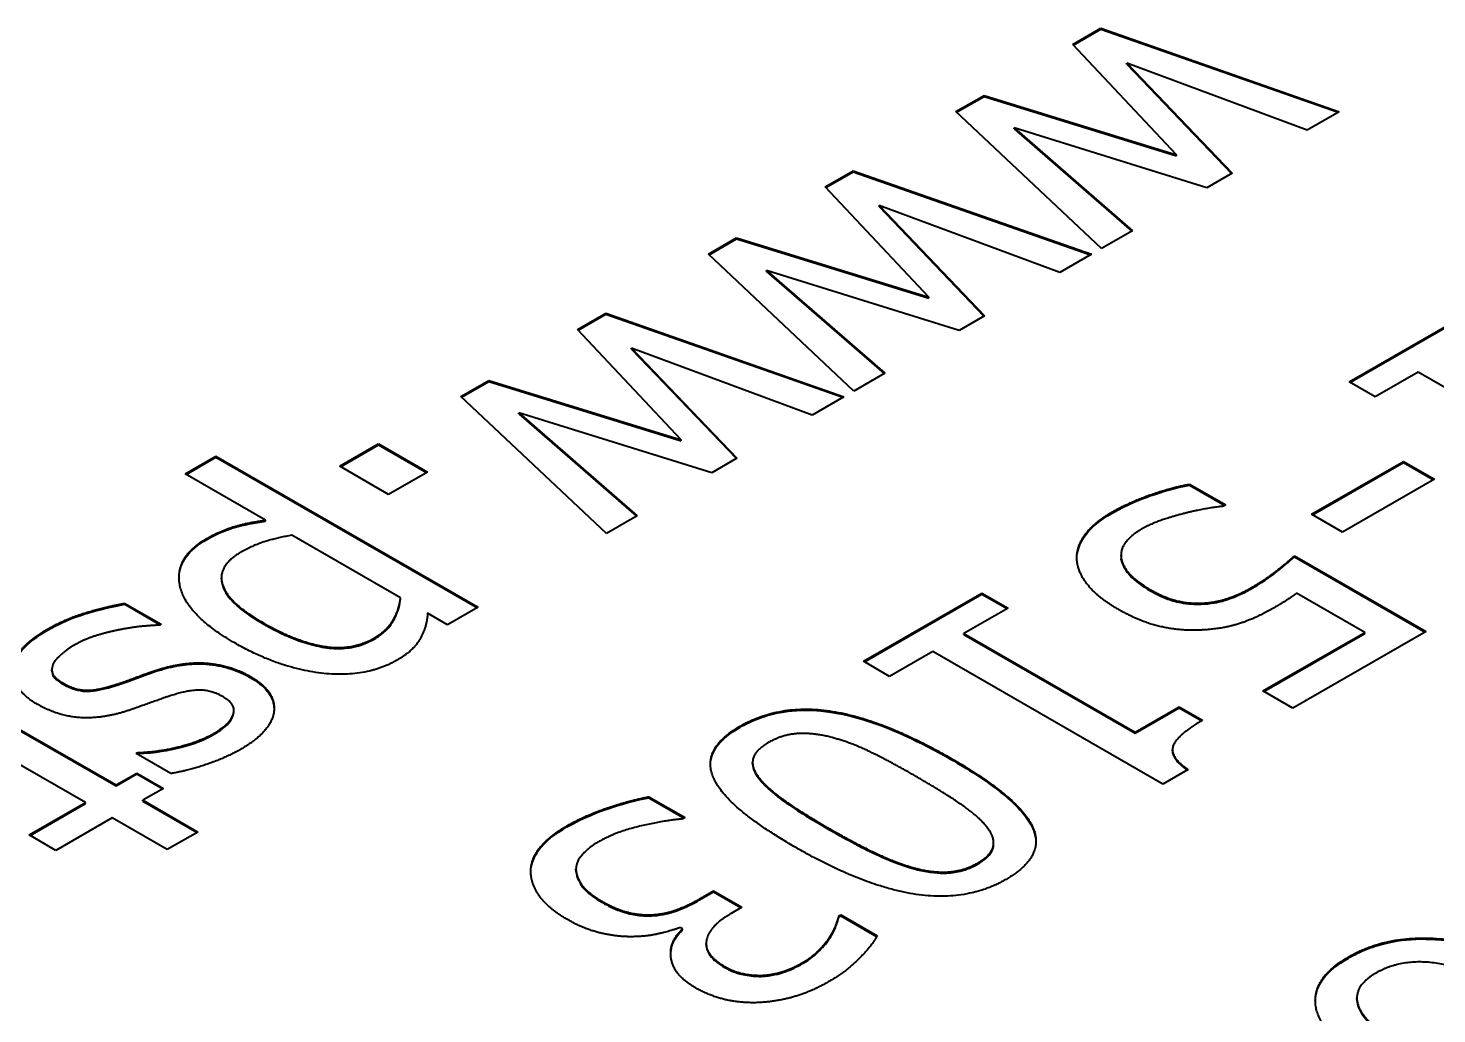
# Model space of a CAD drawing. Header units: millimetres. Extents: x 0 to 1682, y 0 to 1188.
# Drawn here: x 1436.231 to 1440.91, y 1069.546 to 1072.822 of the extents above; entities that cross this region are included whole.
import ezdxf

# ---------------------------------------------------------------- set-up
doc = ezdxf.new("R2010")
doc.units = ezdxf.units.MM
doc.header["$LTSCALE"] = 2
doc.layers.add('가시적인 것(ISO)', color=3, linetype='Continuous', lineweight=40)
doc.layers.add('가시적인 좁은 것(ISO)', color=3, linetype='Continuous', lineweight=35)

msp = doc.modelspace()

# ---------------------------------------------------------------- linework, layer by layer
at = {"layer": '가시적인 것(ISO)'}
for p, q in [((1439.7005, 1072.7677), (1439.794, 1072.8216)), ((1439.7025, 1072.7656), (1439.794, 1072.8183)), ((1439.794, 1072.8216), (1440.5855, 1072.544)), ((1439.794, 1072.8183), (1439.794, 1072.8216)), ((1439.794, 1072.8183), (1440.582, 1072.542)), ((1440.045, 1072.4007), (1439.7005, 1072.7677)), ((1440.4796, 1072.483), (1439.88, 1072.7056)), ((1439.88, 1072.7056), (1440.23, 1072.3393)), ((1439.88, 1072.7023), (1439.88, 1072.7056)), ((1439.88, 1072.7023), (1440.228, 1072.3381)), ((1439.3127, 1072.5444), (1439.4062, 1072.5983)), ((1439.3149, 1072.5424), (1439.4062, 1072.595)), ((1439.4062, 1072.5983), (1440.045, 1072.4007)), ((1439.4062, 1072.595), (1439.4062, 1072.5983)), ((1439.4062, 1072.595), (1440.045, 1072.3974)), ((1439.7961, 1072.0894), (1439.3127, 1072.5444)), ((1440.5855, 1072.544), (1440.4796, 1072.483)), ((1440.1461, 1072.291), (1439.5059, 1072.4902)), ((1439.5059, 1072.4902), (1439.8986, 1072.1484)), ((1439.5059, 1072.4869), (1439.5059, 1072.4902)), ((1439.5059, 1072.4869), (1439.8963, 1072.1471)), ((1440.045, 1072.3974), (1440.045, 1072.4007)), ((1438.8781, 1072.2942), (1438.9717, 1072.348)), ((1438.8801, 1072.292), (1438.9717, 1072.3447)), ((1438.9717, 1072.348), (1439.7631, 1072.0704)), ((1438.9717, 1072.3447), (1438.9717, 1072.348)), ((1438.9717, 1072.3447), (1439.7596, 1072.0684)), ((1440.23, 1072.3393), (1440.1461, 1072.291)), ((1439.2226, 1071.9271), (1438.8781, 1072.2942)), ((1439.0576, 1072.232), (1439.4076, 1071.8657)), ((1439.6572, 1072.0094), (1439.0576, 1072.232)), ((1439.0576, 1072.2287), (1439.0576, 1072.232)), ((1439.0576, 1072.2287), (1439.4056, 1071.8645)), ((1438.4903, 1072.0708), (1438.5838, 1072.1247)), ((1438.4925, 1072.0688), (1438.5838, 1072.1214)), ((1438.5838, 1072.1247), (1439.2226, 1071.9271)), ((1438.5838, 1072.1214), (1438.5838, 1072.1247)), ((1438.5838, 1072.1214), (1439.2226, 1071.9238)), ((1439.8986, 1072.1484), (1439.7961, 1072.0894)), ((1438.9737, 1071.6158), (1438.4903, 1072.0708)), ((1439.7631, 1072.0704), (1439.6572, 1072.0094)), ((1439.3237, 1071.8174), (1438.6835, 1072.0166)), ((1438.6835, 1072.0166), (1439.0762, 1071.6748)), ((1438.6835, 1072.0133), (1438.6835, 1072.0166)), ((1438.6835, 1072.0133), (1439.0739, 1071.6735)), ((1439.2226, 1071.9238), (1439.2226, 1071.9271)), ((1438.0557, 1071.8206), (1438.1493, 1071.8744)), ((1438.0577, 1071.8184), (1438.1493, 1071.8711)), ((1438.1493, 1071.8744), (1438.9407, 1071.5968)), ((1438.1493, 1071.8711), (1438.1493, 1071.8744)), ((1438.1493, 1071.8711), (1438.9372, 1071.5948)), ((1440.6183, 1071.6461), (1441.0116, 1071.8726)), ((1440.6211, 1071.6444), (1441.0116, 1071.8693)), ((1439.4076, 1071.8657), (1439.3237, 1071.8174)), ((1438.4002, 1071.4535), (1438.0557, 1071.8206)), ((1438.8348, 1071.5359), (1438.2352, 1071.7584)), ((1438.2352, 1071.7584), (1438.5852, 1071.3921)), ((1438.2352, 1071.7551), (1438.2352, 1071.7584)), ((1438.2352, 1071.7551), (1438.5832, 1071.391)), ((1437.6679, 1071.5972), (1437.7614, 1071.6511)), ((1437.6701, 1071.5952), (1437.7614, 1071.6478)), ((1437.7614, 1071.6511), (1438.4002, 1071.4535)), ((1437.7614, 1071.6478), (1437.7614, 1071.6511)), ((1437.7614, 1071.6478), (1438.4002, 1071.4502)), ((1439.0762, 1071.6748), (1438.9737, 1071.6158)), ((1440.7049, 1071.5962), (1440.6183, 1071.6461)), ((1440.8479, 1071.6785), (1440.7049, 1071.5962)), ((1441.6126, 1071.2382), (1440.8479, 1071.6785)), ((1438.1513, 1071.1423), (1437.6679, 1071.5972)), ((1438.9407, 1071.5968), (1438.8348, 1071.5359)), ((1438.5013, 1071.3438), (1437.8611, 1071.543)), ((1437.8611, 1071.543), (1438.2538, 1071.2013)), ((1437.8611, 1071.5397), (1437.8611, 1071.543)), ((1437.8611, 1071.5397), (1438.2515, 1071.2)), ((1438.4002, 1071.4502), (1438.4002, 1071.4535)), ((1437.2657, 1071.3656), (1437.3949, 1071.44)), ((1437.2685, 1071.364), (1437.3949, 1071.4368)), ((1437.3949, 1071.44), (1437.5572, 1071.3466)), ((1437.3949, 1071.4368), (1437.3949, 1071.44)), ((1437.3949, 1071.4368), (1437.5544, 1071.3449)), ((1436.7527, 1071.3402), (1436.8545, 1071.3988)), ((1436.7555, 1071.3386), (1436.8545, 1071.3956)), ((1436.8545, 1071.3988), (1437.7257, 1070.8971)), ((1436.8545, 1071.3956), (1436.8545, 1071.3988)), ((1436.8545, 1071.3956), (1437.7228, 1070.8955)), ((1437.4279, 1071.2721), (1437.2657, 1071.3656)), ((1438.5852, 1071.3921), (1438.5013, 1071.3438)), ((1440.4938, 1071.2061), (1440.7991, 1071.382)), ((1440.4967, 1071.2045), (1440.7991, 1071.3787)), ((1440.7991, 1071.382), (1440.9023, 1071.3226)), ((1440.7991, 1071.3787), (1440.7991, 1071.382)), ((1440.7991, 1071.3787), (1440.8994, 1071.3209)), ((1437.0195, 1071.1866), (1436.7527, 1071.3402)), ((1437.5572, 1071.3466), (1437.4279, 1071.2721)), ((1440.9023, 1071.3226), (1440.597, 1071.1467)), ((1440.0888, 1071.3063), (1440.2091, 1071.237)), ((1440.0888, 1071.3031), (1440.0888, 1071.3063)), ((1440.0888, 1071.3031), (1440.2063, 1071.2354)), ((1440.2091, 1071.237), (1440.2016, 1071.2327)), ((1437.0195, 1071.1833), (1437.0195, 1071.1866)), ((1438.2538, 1071.2013), (1438.1513, 1071.1423)), ((1440.597, 1071.1467), (1440.4938, 1071.2061)), ((1437.4678, 1070.9284), (1437.1061, 1071.1367)), ((1439.8609, 1071.0666), (1439.8609, 1071.0699)), ((1439.8619, 1071.0552), (1439.8619, 1071.0584)), ((1440.4367, 1071.0679), (1440.8741, 1070.8161)), ((1440.4367, 1071.0647), (1440.4367, 1071.0679)), ((1440.4367, 1071.0647), (1440.8712, 1070.8145)), ((1436.8727, 1070.9919), (1436.8727, 1070.9951)), ((1439.0058, 1070.7175), (1439.3991, 1070.944)), ((1439.0086, 1070.7159), (1439.3991, 1070.9407)), ((1439.3991, 1070.944), (1439.4858, 1070.8941)), ((1439.3991, 1070.9407), (1439.3991, 1070.944)), ((1439.3991, 1070.9407), (1439.4829, 1070.8925)), ((1440.6705, 1070.8137), (1440.4443, 1070.944)), ((1436.5519, 1070.9102), (1436.6722, 1070.8409)), ((1436.5519, 1070.9069), (1436.5519, 1070.9102)), ((1436.5519, 1070.9069), (1436.6694, 1070.8393)), ((1437.4678, 1070.9252), (1437.4678, 1070.9284)), ((1437.7257, 1070.8971), (1437.6239, 1070.8385)), ((1439.4858, 1070.8941), (1439.3393, 1070.8098)), ((1440.1266, 1070.9075), (1440.1266, 1070.9107)), ((1436.6722, 1070.8409), (1436.6667, 1070.8377)), ((1437.6239, 1070.8385), (1437.5572, 1070.877)), ((1439.3393, 1070.8098), (1439.908, 1070.4823)), ((1439.3393, 1070.8065), (1439.3393, 1070.8098)), ((1439.3393, 1070.8065), (1439.908, 1070.479)), ((1440.3322, 1070.6189), (1440.6705, 1070.8137)), ((1440.3351, 1070.6173), (1440.6705, 1070.8105)), ((1440.8741, 1070.8161), (1440.4319, 1070.5615)), ((1440.6705, 1070.8105), (1440.6705, 1070.8137)), ((1439.2355, 1070.75), (1439.0924, 1070.6676)), ((1440.0001, 1070.3096), (1439.2355, 1070.75)), ((1439.0924, 1070.6676), (1439.0058, 1070.7175)), ((1436.3096, 1070.6858), (1436.3096, 1070.689)), ((1436.5292, 1070.6397), (1436.5292, 1070.6429)), ((1440.4319, 1070.5615), (1440.3322, 1070.6189)), ((1439.908, 1070.4823), (1440.0544, 1070.5666)), ((1439.908, 1070.479), (1440.0544, 1070.5634)), ((1440.0544, 1070.5666), (1440.1321, 1070.5219)), ((1440.0544, 1070.5634), (1440.0544, 1070.5666)), ((1440.0544, 1070.5634), (1440.1293, 1070.5203)), ((1436.9142, 1070.551), (1436.9142, 1070.5543)), ((1436.1703, 1070.5099), (1436.523, 1070.3067)), ((1436.1703, 1070.5066), (1436.523, 1070.3035)), ((1439.908, 1070.479), (1439.908, 1070.4823)), ((1436.4213, 1070.2481), (1436.118, 1070.4228)), ((1440.0318, 1070.4201), (1440.0318, 1070.4234)), ((1436.5897, 1070.4109), (1436.5952, 1070.4141)), ((1436.7046, 1070.3448), (1436.5897, 1070.4109)), ((1436.5926, 1070.4093), (1436.5952, 1070.4108)), ((1436.5952, 1070.4108), (1436.5952, 1070.4141)), ((1438.6371, 1070.3779), (1438.6371, 1070.3811)), ((1436.523, 1070.3067), (1436.5918, 1070.3463)), ((1436.523, 1070.3035), (1436.5918, 1070.3431)), ((1436.5918, 1070.3463), (1436.6805, 1070.2953)), ((1436.5918, 1070.3431), (1436.5918, 1070.3463)), ((1436.5918, 1070.3431), (1436.6776, 1070.2936)), ((1438.6606, 1070.3246), (1438.6606, 1070.3279)), ((1440.084, 1070.358), (1440.0001, 1070.3096)), ((1436.523, 1070.3035), (1436.523, 1070.3067)), ((1436.6805, 1070.2953), (1436.6117, 1070.2557)), ((1436.2342, 1070.1404), (1436.4213, 1070.2481)), ((1436.2371, 1070.1388), (1436.4213, 1070.2449)), ((1436.4213, 1070.2449), (1436.4213, 1070.2481)), ((1436.6117, 1070.2557), (1436.7946, 1070.1503)), ((1436.6117, 1070.2524), (1436.6117, 1070.2557)), ((1436.6117, 1070.2524), (1436.7918, 1070.1487)), ((1438.2927, 1070.2673), (1438.4131, 1070.198)), ((1438.2927, 1070.264), (1438.2927, 1070.2673)), ((1438.2927, 1070.264), (1438.4102, 1070.1963)), ((1436.51, 1070.1971), (1436.3229, 1070.0894)), ((1436.6929, 1070.0917), (1436.51, 1070.1971)), ((1438.4131, 1070.198), (1438.4055, 1070.1936)), ((1436.3229, 1070.0894), (1436.2342, 1070.1404)), ((1436.7946, 1070.1503), (1436.6929, 1070.0917)), ((1439.4378, 1070.1108), (1439.4378, 1070.1141)), ((1438.0504, 1070.0231), (1438.0504, 1070.0263)), ((1438.0507, 1070.0169), (1438.0507, 1070.0202)), ((1438.4612, 1069.9279), (1438.5073, 1069.9545)), ((1438.4612, 1069.9247), (1438.5073, 1069.9512)), ((1438.5073, 1069.9545), (1438.6015, 1069.9002)), ((1438.5073, 1069.9512), (1438.5073, 1069.9545)), ((1438.5073, 1069.9512), (1438.5986, 1069.8986)), ((1438.6015, 1069.9002), (1438.5657, 1069.8796)), ((1438.924, 1069.8713), (1438.9302, 1069.8749)), ((1438.924, 1069.868), (1438.9302, 1069.8716)), ((1438.924, 1069.868), (1438.924, 1069.8713)), ((1438.9302, 1069.8749), (1439.0505, 1069.8056)), ((1438.9302, 1069.8716), (1438.9302, 1069.8749)), ((1438.9302, 1069.8716), (1439.0492, 1069.803)), ((1438.4048, 1069.8281), (1438.3966, 1069.8329)), ((1438.4048, 1069.8249), (1438.4048, 1069.8281)), ((1438.4829, 1069.7766), (1438.4829, 1069.7799)), ((1438.8917, 1069.7948), (1438.8917, 1069.798)), ((1438.6785, 1069.6712), (1438.6785, 1069.6745)), ((1440.6444, 1069.5952), (1440.6444, 1069.5985))]:
    msp.add_line(p, q, dxfattribs=at)
for points, degree in [([(1439.8296, 1071.2125), (1439.8873, 1071.2457), (1440.0262, 1071.2948), (1440.0888, 1071.3063)], 2), ([(1440.2016, 1071.2327), (1440.1796, 1071.2311), (1440.1081, 1071.2184), (1440.0689, 1071.2085)], 2), ([(1436.8242, 1071.1256), (1436.8689, 1071.1514), (1436.9604, 1071.1787), (1437.0195, 1071.1866)], 2), ([(1439.7147, 1071.0505), (1439.7106, 1071.0925), (1439.767, 1071.1764), (1439.8296, 1071.2125)], 2), ([(1440.0689, 1071.2085), (1440.0255, 1071.197), (1439.9595, 1071.1741), (1439.9265, 1071.1551)], 2), ([(1436.917, 1070.7784), (1436.7575, 1070.8702), (1436.7135, 1071.0619), (1436.8242, 1071.1256)], 2), ([(1437.1061, 1071.1367), (1437.0463, 1071.1252), (1436.9741, 1071.1011), (1436.9377, 1071.0801)], 2), ([(1439.9265, 1071.1551), (1439.8942, 1071.1364), (1439.8571, 1071.0866), (1439.8619, 1071.0584)], 2), ([(1436.9377, 1071.0801), (1436.8586, 1071.0346), (1436.893, 1070.9134), (1437.0099, 1070.8461)], 2), ([(1439.8481, 1070.8921), (1439.7869, 1070.9274), (1439.7196, 1071.0089), (1439.7147, 1071.0505)], 2), ([(1439.8609, 1071.0666), (1439.8609, 1071.0628), (1439.8612, 1071.059), (1439.8619, 1071.0552)], 3), ([(1439.8619, 1071.0584), (1439.8674, 1071.0323), (1439.9135, 1070.9812), (1439.9589, 1070.9551)], 2), ([(1440.2985, 1070.9646), (1440.3419, 1070.9895), (1440.4161, 1071.0489), (1440.4367, 1071.0679)], 2), ([(1439.9589, 1070.9551), (1440.0042, 1070.929), (1440.0854, 1070.9092), (1440.1266, 1070.9107)], 2), ([(1440.1266, 1070.9107), (1440.1713, 1070.9119), (1440.2566, 1070.9404), (1440.2985, 1070.9646)], 2), ([(1440.4443, 1070.944), (1440.4278, 1070.9313), (1440.3914, 1070.908), (1440.3762, 1070.8993)], 2), ([(1436.2975, 1070.8255), (1436.358, 1070.8603), (1436.4983, 1070.9015), (1436.5519, 1070.9102)], 2), ([(1437.3798, 1070.7946), (1437.4231, 1070.8195), (1437.463, 1070.8892), (1437.4678, 1070.9284)], 2), ([(1440.1363, 1070.822), (1440.0641, 1070.8169), (1439.9252, 1070.8478), (1439.8481, 1070.8921)], 2), ([(1440.3762, 1070.8993), (1440.3144, 1070.8636), (1440.2071, 1070.8264), (1440.1363, 1070.822)], 2), ([(1437.0099, 1070.8461), (1437.1192, 1070.7831), (1437.3055, 1070.7518), (1437.3798, 1070.7946)], 2), ([(1437.5572, 1070.877), (1437.5558, 1070.8342), (1437.5111, 1070.753), (1437.4568, 1070.7217)], 2), ([(1436.1799, 1070.6912), (1436.184, 1070.7261), (1436.2363, 1070.7902), (1436.2975, 1070.8255)], 2), ([(1436.5381, 1070.8231), (1436.499, 1070.8156), (1436.4178, 1070.791), (1436.3841, 1070.7716)], 2), ([(1436.6667, 1070.8377), (1436.6427, 1070.8366), (1436.5815, 1070.8314), (1436.5381, 1070.8231)], 2), ([(1436.3841, 1070.7716), (1436.3601, 1070.7578), (1436.3167, 1070.7186), (1436.3126, 1070.7059)], 2), ([(1437.4568, 1070.7217), (1437.3523, 1070.6615), (1437.0628, 1070.6944), (1436.917, 1070.7784)], 2), ([(1436.3126, 1070.7059), (1436.3064, 1070.6873), (1436.3195, 1070.6607), (1436.3497, 1070.6433)], 2), ([(1436.664, 1070.6904), (1436.7548, 1070.7182), (1436.9053, 1070.7035), (1436.9686, 1070.6671)], 2), ([(1436.2603, 1070.5752), (1436.2191, 1070.599), (1436.1771, 1070.6588), (1436.1799, 1070.6912)], 2), ([(1436.5292, 1070.6429), (1436.554, 1070.6508), (1436.6303, 1070.6798), (1436.664, 1070.6904)], 2), ([(1436.9686, 1070.6671), (1437.0546, 1070.6176), (1437.0394, 1070.4845), (1436.937, 1070.4255)], 2), ([(1436.3497, 1070.6433), (1436.3882, 1070.6212), (1436.4659, 1070.6215), (1436.5292, 1070.6429)], 2), ([(1436.8792, 1070.599), (1436.8386, 1070.6223), (1436.7582, 1070.6212), (1436.7004, 1070.6021)], 2), ([(1436.5657, 1070.5546), (1436.4804, 1070.5261), (1436.3312, 1070.5344), (1436.2603, 1070.5752)], 2), ([(1436.7004, 1070.6021), (1436.6715, 1070.5926), (1436.6035, 1070.5677), (1436.5657, 1070.5546)], 2), ([(1436.849, 1070.4786), (1436.8992, 1070.5075), (1436.9239, 1070.5732), (1436.8792, 1070.599)], 2), ([(1438.5953, 1070.5017), (1438.7287, 1070.5785), (1439.0711, 1070.5247), (1439.2946, 1070.396)], 2), ([(1440.1321, 1070.5219), (1440.0489, 1070.474), (1440.02, 1070.4003), (1440.084, 1070.358)], 2), ([(1436.5952, 1070.4141), (1436.6667, 1070.4172), (1436.8008, 1070.4509), (1436.849, 1070.4786)], 2), ([(1438.7803, 1070.099), (1438.552, 1070.2305), (1438.464, 1070.4261), (1438.5953, 1070.5017)], 2), ([(1438.9013, 1070.4641), (1438.8415, 1070.4803), (1438.7363, 1070.4744), (1438.6895, 1070.4474)], 2), ([(1436.937, 1070.4255), (1436.8868, 1070.3966), (1436.7589, 1070.3531), (1436.7046, 1070.3448)], 2), ([(1438.6895, 1070.4474), (1438.6448, 1070.4217), (1438.6317, 1070.3627), (1438.6606, 1070.3279)], 2), ([(1439.1846, 1070.3326), (1439.0952, 1070.3841), (1438.9652, 1070.4471), (1438.9013, 1070.4641)], 2), ([(1439.2946, 1070.396), (1439.5243, 1070.2637), (1439.6109, 1070.0689), (1439.4789, 1069.9929)], 2), ([(1438.6606, 1070.3279), (1438.6867, 1070.2946), (1438.803, 1070.2126), (1438.8903, 1070.1623)], 2), ([(1439.4149, 1070.1675), (1439.3881, 1070.2019), (1439.2678, 1070.2847), (1439.1846, 1070.3326)], 2), ([(1438.0204, 1070.1707), (1438.0809, 1070.2055), (1438.2309, 1070.2562), (1438.2927, 1070.2673)], 2), ([(1438.4055, 1070.1936), (1438.345, 1070.1889), (1438.1827, 1070.1509), (1438.125, 1070.1176)], 2), ([(1437.9008, 1070.0115), (1437.8974, 1070.0538), (1437.9572, 1070.1342), (1438.0204, 1070.1707)], 2), ([(1438.8903, 1070.1623), (1438.9776, 1070.1121), (1439.1193, 1070.0455), (1439.1784, 1070.0297)], 2), ([(1439.3847, 1070.0471), (1439.4301, 1070.0733), (1439.4431, 1070.1323), (1439.4149, 1070.1675)], 2), ([(1438.125, 1070.1176), (1438.092, 1070.0986), (1438.0479, 1070.0479), (1438.0507, 1070.0202)], 2), ([(1439.4789, 1069.9929), (1439.3462, 1069.9164), (1439.0017, 1069.9715), (1438.7803, 1070.099)], 2), ([(1439.1784, 1070.0297), (1439.2382, 1070.0143), (1439.3393, 1070.021), (1439.3847, 1070.0471)], 2), ([(1438.0204, 1069.8602), (1437.9634, 1069.8931), (1437.9035, 1069.9703), (1437.9008, 1070.0115)], 2), ([(1438.0504, 1070.0231), (1438.0504, 1070.021), (1438.0505, 1070.019), (1438.0507, 1070.0169)], 3), ([(1438.0507, 1070.0202), (1438.0548, 1069.9933), (1438.0926, 1069.9454), (1438.1387, 1069.9188)], 2), ([(1438.1387, 1069.9188), (1438.1848, 1069.8923), (1438.27, 1069.8725), (1438.3099, 1069.8757)], 2), ([(1438.3099, 1069.8757), (1438.3498, 1069.8788), (1438.4248, 1069.9069), (1438.4612, 1069.9279)], 2), ([(1438.2336, 1069.8024), (1438.1848, 1069.802), (1438.0761, 1069.8281), (1438.0204, 1069.8602)], 2), ([(1438.5657, 1069.8796), (1438.4928, 1069.8376), (1438.475, 1069.7434), (1438.5444, 1069.7034)], 2), ([(1438.8917, 1069.798), (1438.9061, 1069.8198), (1438.9199, 1069.8563), (1438.924, 1069.8713)], 2), ([(1438.3966, 1069.8329), (1438.3656, 1069.8214), (1438.2831, 1069.8024), (1438.2336, 1069.8024)], 2), ([(1438.4461, 1069.6333), (1438.3759, 1069.6737), (1438.3574, 1069.785), (1438.4048, 1069.8281)], 2), ([(1438.803, 1069.7161), (1438.8325, 1069.7331), (1438.8752, 1069.7751), (1438.8917, 1069.798)], 2), ([(1439.0505, 1069.8056), (1439.0354, 1069.7739), (1438.9467, 1069.6856), (1438.8923, 1069.6543)], 2), ([(1440.6161, 1069.7348), (1440.7419, 1069.8072), (1441.0672, 1069.7862), (1441.2226, 1069.6967)], 2), ([(1440.6828, 1069.3859), (1440.5219, 1069.4786), (1440.4937, 1069.6643), (1440.6161, 1069.7348)], 2), ([(1441.1174, 1069.6362), (1440.997, 1069.7055), (1440.7873, 1069.7272), (1440.7082, 1069.6817)], 2), ([(1438.5444, 1069.7034), (1438.5767, 1069.6848), (1438.6469, 1069.6721), (1438.6785, 1069.6745)], 2), ([(1438.6785, 1069.6745), (1438.7136, 1069.6781), (1438.7748, 1069.6998), (1438.803, 1069.7161)], 2), ([(1440.7082, 1069.6817), (1440.6299, 1069.6366), (1440.6656, 1069.517), (1440.788, 1069.4465)], 2), ([(1438.6751, 1069.5846), (1438.6125, 1069.5795), (1438.4983, 1069.6032), (1438.4461, 1069.6333)], 2), ([(1438.8923, 1069.6543), (1438.8373, 1069.6226), (1438.7328, 1069.5894), (1438.6751, 1069.5846)], 2)]:
    msp.add_open_spline(points, degree=degree, dxfattribs=at)
for points, knots in [([(1439.8296, 1071.2092), (1439.8827, 1071.2398), (1439.9314, 1071.2581), (1439.998, 1071.2816), (1440.0427, 1071.2946), (1440.0888, 1071.3031)], [-0.05861252, -0.05861252, -0.05861252, -0.05861252, -0.03626951, -0.03626951, 0, 0, 0, 0]), ([(1436.8242, 1071.1224), (1436.8655, 1071.1461), (1436.8981, 1071.1568), (1436.9476, 1071.1716), (1436.9834, 1071.1785), (1437.0195, 1071.1833)], [-0.04174994, -0.04174994, -0.04174994, -0.04174994, -0.02781373, -0.02781373, 0, 0, 0, 0]), ([(1439.7142, 1071.0596), (1439.7144, 1071.0702), (1439.7161, 1071.0808), (1439.7251, 1071.1103), (1439.7347, 1071.1256), (1439.7617, 1071.1633), (1439.7924, 1071.1878), (1439.8296, 1071.2092)], [-0.06056554, -0.06056554, -0.06056554, -0.06056554, -0.05307498, -0.05307498, -0.03947407, -0.03947407, 0, 0, 0, 0]), ([(1436.7319, 1070.9953), (1436.7319, 1070.9962), (1436.7319, 1070.9971), (1436.7327, 1071.0206), (1436.7399, 1071.0426), (1436.7708, 1071.0858), (1436.7946, 1071.1053), (1436.8242, 1071.1224)], [-0.06203543, -0.06203543, -0.06203543, -0.06203543, -0.06087064, -0.06087064, -0.03143348, -0.03143348, 0, 0, 0, 0]), ([(1439.8619, 1071.0552), (1439.8667, 1071.0325), (1439.8806, 1071.0144), (1439.9076, 1070.9844), (1439.9325, 1070.967), (1439.9589, 1070.9518)], [-0.04388084, -0.04388084, -0.04388084, -0.04388084, -0.02795964, -0.02795964, 0, 0, 0, 0]), ([(1440.2985, 1070.9613), (1440.3413, 1070.9859), (1440.369, 1071.008), (1440.3974, 1071.0307), (1440.4199, 1071.0492), (1440.4367, 1071.0647)], [-0.03682437, -0.03682437, -0.03682437, -0.03682437, -0.0238375, -0.0238375, 0, 0, 0, 0]), ([(1436.8727, 1070.9919), (1436.8727, 1070.989), (1436.8729, 1070.9862), (1436.8759, 1070.9607), (1436.8884, 1070.9411), (1436.9276, 1070.895), (1436.9682, 1070.8668), (1437.0099, 1070.8428)], [-0.06951505, -0.06951505, -0.06951505, -0.06951505, -0.06668763, -0.06668763, -0.04422001, -0.04422001, 0, 0, 0, 0]), ([(1439.9589, 1070.9518), (1439.9748, 1070.9427), (1439.9924, 1070.9337), (1440.0246, 1070.9212), (1440.0405, 1070.9162), (1440.0818, 1070.9084), (1440.1039, 1070.9066), (1440.1266, 1070.9075)], [-0.05405512, -0.05405512, -0.05405512, -0.05405512, -0.03261297, -0.03261297, -0.01706878, -0.01706878, 0, 0, 0, 0]), ([(1440.1266, 1070.9075), (1440.1417, 1070.9079), (1440.1564, 1070.9094), (1440.1915, 1070.9156), (1440.207, 1070.9206), (1440.2449, 1070.9333), (1440.2732, 1070.9467), (1440.2985, 1070.9613)], [-0.0370555, -0.0370555, -0.0370555, -0.0370555, -0.03287275, -0.03287275, -0.02685488, -0.02685488, 0, 0, 0, 0]), ([(1436.2975, 1070.8222), (1436.3564, 1070.8562), (1436.4079, 1070.8717), (1436.4665, 1070.8889), (1436.5103, 1070.9002), (1436.5519, 1070.9069)], [-0.04947373, -0.04947373, -0.04947373, -0.04947373, -0.03241669, -0.03241669, 0, 0, 0, 0]), ([(1437.3798, 1070.7913), (1437.3942, 1070.7996), (1437.4067, 1070.8087), (1437.4281, 1070.8289), (1437.4366, 1070.8398), (1437.4485, 1070.8606), (1437.463, 1070.8862), (1437.4678, 1070.9252)], [-0.1715276, -0.1715276, -0.1715276, -0.1715276, -0.1117562, -0.1117562, -0.0508267, -0.0508267, 0, 0, 0, 0]), ([(1437.0099, 1070.8428), (1437.0401, 1070.8254), (1437.0735, 1070.8083), (1437.1368, 1070.7829), (1437.1678, 1070.7729), (1437.2196, 1070.7626), (1437.2399, 1070.7599), (1437.2817, 1070.7601), (1437.3008, 1070.7624), (1437.342, 1070.7725), (1437.3622, 1070.7812), (1437.3798, 1070.7913)], [-0.1123021, -0.1123021, -0.1123021, -0.1123021, -0.0777525, -0.0777525, -0.0500389, -0.0500389, -0.0335925, -0.0335925, -0.0187046, -0.0187046, 0, 0, 0, 0]), ([(1436.1799, 1070.688), (1436.1838, 1070.7205), (1436.2009, 1070.7435), (1436.2295, 1070.7787), (1436.2615, 1070.8015), (1436.2975, 1070.8222)], [-0.05651006, -0.05651006, -0.05651006, -0.05651006, -0.03820024, -0.03820024, 0, 0, 0, 0]), ([(1436.664, 1070.6872), (1436.6862, 1070.694), (1436.7096, 1070.6998), (1436.755, 1070.7071), (1436.7768, 1070.7092), (1436.8303, 1070.709), (1436.8575, 1070.7046), (1436.9135, 1070.6911), (1436.9429, 1070.6786), (1436.9686, 1070.6638)], [-0.07300655, -0.07300655, -0.07300655, -0.07300655, -0.0583934, -0.0583934, -0.04559979, -0.04559979, -0.02726481, -0.02726481, 0, 0, 0, 0]), ([(1436.3096, 1070.6858), (1436.3096, 1070.6842), (1436.3097, 1070.6826), (1436.311, 1070.6727), (1436.3146, 1070.6675), (1436.3237, 1070.6566), (1436.3356, 1070.6482), (1436.3497, 1070.6401)], [-0.02135759, -0.02135759, -0.02135759, -0.02135759, -0.02034038, -0.02034038, -0.01500889, -0.01500889, 0, 0, 0, 0]), ([(1436.5292, 1070.6397), (1436.5549, 1070.6479), (1436.5848, 1070.6592), (1436.6153, 1070.6708), (1436.6396, 1070.6795), (1436.664, 1070.6872)], [-0.02746583, -0.02746583, -0.02746583, -0.02746583, -0.02084657, -0.02084657, 0, 0, 0, 0]), ([(1436.9686, 1070.6638), (1436.982, 1070.6561), (1436.9942, 1070.6478), (1437.0148, 1070.6303), (1437.0233, 1070.6213), (1437.0417, 1070.5952), (1437.0473, 1070.5779), (1437.0476, 1070.5601)], [-0.17395427, -0.17395427, -0.17395427, -0.17395427, -0.14718709, -0.14718709, -0.1219137, -0.1219137, -0.0779216, -0.0779216, -0.0779216, -0.0779216]), ([(1436.3497, 1070.6401), (1436.359, 1070.6347), (1436.3693, 1070.6298), (1436.3903, 1070.6226), (1436.4007, 1070.6201), (1436.4212, 1070.6178), (1436.4323, 1070.6176), (1436.4722, 1070.6224), (1436.5005, 1070.63), (1436.5292, 1070.6397)], [-0.07804102, -0.07804102, -0.07804102, -0.07804102, -0.05755575, -0.05755575, -0.0399582, -0.0399582, -0.02494148, -0.02494148, 0, 0, 0, 0]), ([(1436.849, 1070.4753), (1436.8623, 1070.483), (1436.8745, 1070.4914), (1436.894, 1070.5089), (1436.9016, 1070.5178), (1436.9138, 1070.5395), (1436.9142, 1070.5479), (1436.9142, 1070.551)], [-0.03200283, -0.03200283, -0.03200283, -0.03200283, -0.028789771, -0.028789771, -0.025858734, -0.025858734, -0.022050036, -0.022050036, -0.022050036, -0.022050036]), ([(1438.5953, 1070.4984), (1438.6149, 1070.5097), (1438.6364, 1070.5201), (1438.6813, 1070.5366), (1438.7042, 1070.5431), (1438.7641, 1070.5543), (1438.8006, 1070.5565), (1438.8685, 1070.5533), (1438.9167, 1070.5485), (1439.0907, 1070.5002), (1439.1981, 1070.4483), (1439.2946, 1070.3927)], [-0.3574821, -0.3574821, -0.3574821, -0.3574821, -0.2990686, -0.2990686, -0.2453836, -0.2453836, -0.1667227, -0.1667227, -0.1023246, -0.1023246, 0, 0, 0, 0]), ([(1436.5952, 1070.4108), (1436.6528, 1070.4133), (1436.6995, 1070.4221), (1436.7776, 1070.4419), (1436.816, 1070.4564), (1436.849, 1070.4753)], [-0.06393371, -0.06393371, -0.06393371, -0.06393371, -0.03491759, -0.03491759, 0, 0, 0, 0]), ([(1438.4969, 1070.3743), (1438.4973, 1070.3954), (1438.5045, 1070.4156), (1438.5364, 1070.459), (1438.5634, 1070.48), (1438.5953, 1070.4984)], [-0.06133305, -0.06133305, -0.06133305, -0.06133305, -0.03386925, -0.03386925, 0, 0, 0, 0]), ([(1440.0318, 1070.4201), (1440.0318, 1070.411), (1440.0353, 1070.4021), (1440.0501, 1070.3801), (1440.0651, 1070.3675), (1440.0814, 1070.3564)], [-0.03170663, -0.03170663, -0.03170663, -0.03170663, -0.01978743, -0.01978743, -0.00100409, -0.00100409, -0.00100409, -0.00100409]), ([(1438.6371, 1070.3779), (1438.6371, 1070.3757), (1438.6372, 1070.3734), (1438.6396, 1070.3549), (1438.6486, 1070.3391), (1438.6606, 1070.3246)], [-0.02412402, -0.02412402, -0.02412402, -0.02412402, -0.02098571, -0.02098571, 0, 0, 0, 0]), ([(1439.2946, 1070.3927), (1439.3513, 1070.3601), (1439.4082, 1070.324), (1439.4956, 1070.2559), (1439.5336, 1070.2205), (1439.5671, 1070.1668), (1439.5778, 1070.1438), (1439.5783, 1070.1178)], [-0.2537224, -0.2537224, -0.2537224, -0.2537224, -0.1682701, -0.1682701, -0.0972012, -0.0972012, -0.0632097, -0.0632097, -0.0632097, -0.0632097]), ([(1438.6606, 1070.3246), (1438.6811, 1070.2985), (1438.7136, 1070.2724), (1438.766, 1070.2354), (1438.8091, 1070.2058), (1438.8903, 1070.1591)], [-0.213325, -0.213325, -0.213325, -0.213325, -0.0861501, -0.0861501, 0, 0, 0, 0]), ([(1438.0204, 1070.1674), (1438.0777, 1070.2004), (1438.1313, 1070.2193), (1438.1983, 1070.2419), (1438.2457, 1070.2556), (1438.2927, 1070.264)], [-0.05838601, -0.05838601, -0.05838601, -0.05838601, -0.03694874, -0.03694874, 0, 0, 0, 0]), ([(1437.9004, 1070.0186), (1437.9006, 1070.0291), (1437.9023, 1070.0396), (1437.9107, 1070.0657), (1437.9188, 1070.0794), (1437.9488, 1070.1197), (1437.9818, 1070.1451), (1438.0204, 1070.1674)], [-0.06796027, -0.06796027, -0.06796027, -0.06796027, -0.05716317, -0.05716317, -0.04099243, -0.04099243, 0, 0, 0, 0]), ([(1438.8903, 1070.1591), (1438.9394, 1070.1308), (1438.9944, 1070.1009), (1439.0731, 1070.0639), (1439.1233, 1070.0412), (1439.1784, 1070.0264)], [-0.1453669, -0.1453669, -0.1453669, -0.1453669, -0.0456066, -0.0456066, 0, 0, 0, 0]), ([(1439.3847, 1070.0438), (1439.395, 1070.0498), (1439.4045, 1070.0562), (1439.4198, 1070.0696), (1439.4258, 1070.0764), (1439.4337, 1070.0896), (1439.4378, 1070.0987), (1439.4378, 1070.1108)], [-0.08378199, -0.08378199, -0.08378199, -0.08378199, -0.06139139, -0.06139139, -0.04110778, -0.04110778, -0.02408797, -0.02408797, -0.02408797, -0.02408797]), ([(1439.1784, 1070.0264), (1439.1941, 1070.0224), (1439.2105, 1070.019), (1439.2423, 1070.0147), (1439.2576, 1070.0136), (1439.294, 1070.0139), (1439.3113, 1070.0164), (1439.3486, 1070.0257), (1439.3679, 1070.0342), (1439.3847, 1070.0438)], [-0.04998703, -0.04998703, -0.04998703, -0.04998703, -0.03966355, -0.03966355, -0.03045864, -0.03045864, -0.01784843, -0.01784843, 0, 0, 0, 0]), ([(1438.0507, 1070.0169), (1438.0534, 1069.9995), (1438.0611, 1069.982), (1438.0878, 1069.9482), (1438.1117, 1069.9311), (1438.1387, 1069.9156)], [-0.05419994, -0.05419994, -0.05419994, -0.05419994, -0.02860353, -0.02860353, 0, 0, 0, 0]), ([(1438.1387, 1069.9156), (1438.1565, 1069.9053), (1438.1764, 1069.8955), (1438.2203, 1069.8798), (1438.2387, 1069.8763), (1438.2724, 1069.8716), (1438.2911, 1069.8709), (1438.3099, 1069.8724)], [-0.03715444, -0.03715444, -0.03715444, -0.03715444, -0.02600354, -0.02600354, -0.01425393, -0.01425393, 0, 0, 0, 0]), ([(1438.3099, 1069.8724), (1438.3234, 1069.8735), (1438.3365, 1069.8755), (1438.3677, 1069.8824), (1438.3814, 1069.8874), (1438.414, 1069.8996), (1438.4387, 1069.9117), (1438.4612, 1069.9247)], [-0.03274112, -0.03274112, -0.03274112, -0.03274112, -0.02914895, -0.02914895, -0.02391107, -0.02391107, 0, 0, 0, 0]), ([(1438.8917, 1069.7948), (1438.9059, 1069.8163), (1438.9111, 1069.8299), (1438.9171, 1069.8457), (1438.921, 1069.857), (1438.924, 1069.868)], [-0.02108501, -0.02108501, -0.02108501, -0.02108501, -0.01452286, -0.01452286, 0, 0, 0, 0]), ([(1438.3651, 1069.7456), (1438.3653, 1069.7537), (1438.3664, 1069.7621), (1438.3745, 1069.7901), (1438.3865, 1069.8082), (1438.4048, 1069.8249)], [-0.03685923, -0.03685923, -0.03685923, -0.03685923, -0.02574419, -0.02574419, 0, 0, 0, 0]), ([(1438.4829, 1069.7766), (1438.4829, 1069.7763), (1438.4829, 1069.776), (1438.4831, 1069.7632), (1438.4876, 1069.7512), (1438.5073, 1069.7247), (1438.5245, 1069.7116), (1438.5444, 1069.7001)], [-0.03782115, -0.03782115, -0.03782115, -0.03782115, -0.03745865, -0.03745865, -0.02113177, -0.02113177, 0, 0, 0, 0]), ([(1438.803, 1069.7128), (1438.8314, 1069.7292), (1438.8473, 1069.7444), (1438.8682, 1069.765), (1438.8808, 1069.7796), (1438.8917, 1069.7948)], [-0.03103479, -0.03103479, -0.03103479, -0.03103479, -0.02134227, -0.02134227, 0, 0, 0, 0]), ([(1440.6161, 1069.7315), (1440.6356, 1069.7427), (1440.6567, 1069.753), (1440.7009, 1069.7701), (1440.7235, 1069.7771), (1440.788, 1069.7914), (1440.83, 1069.7954), (1440.9138, 1069.7941), (1440.9671, 1069.7895), (1441.1016, 1069.755), (1441.1664, 1069.7258), (1441.2226, 1069.6935)], [-0.2314011, -0.2314011, -0.2314011, -0.2314011, -0.1968434, -0.1968434, -0.1646481, -0.1646481, -0.1102897, -0.1102897, -0.0596216, -0.0596216, 0, 0, 0, 0]), ([(1440.5064, 1069.5887), (1440.5064, 1069.5887), (1440.5064, 1069.5888), (1440.5067, 1069.6137), (1440.5149, 1069.6378), (1440.551, 1069.6876), (1440.5805, 1069.711), (1440.6161, 1069.7315)], [-0.07029154, -0.07029154, -0.07029154, -0.07029154, -0.07026923, -0.07026923, -0.03775459, -0.03775459, 0, 0, 0, 0]), ([(1438.5444, 1069.7001), (1438.5563, 1069.6933), (1438.5695, 1069.6871), (1438.5917, 1069.6797), (1438.6051, 1069.6758), (1438.6429, 1069.6707), (1438.6607, 1069.6699), (1438.6785, 1069.6712)], [-0.0586607, -0.0586607, -0.0586607, -0.0586607, -0.0290764, -0.0290764, -0.01347233, -0.01347233, 0, 0, 0, 0]), ([(1438.6785, 1069.6712), (1438.7116, 1069.6746), (1438.734, 1069.6821), (1438.7656, 1069.6933), (1438.7851, 1069.7026), (1438.803, 1069.7128)], [-0.02782653, -0.02782653, -0.02782653, -0.02782653, -0.01889632, -0.01889632, 0, 0, 0, 0]), ([(1440.6444, 1069.5952), (1440.6444, 1069.5921), (1440.6446, 1069.589), (1440.6479, 1069.5644), (1440.6601, 1069.5453), (1440.7, 1069.4992), (1440.7416, 1069.47), (1440.788, 1069.4432)], [-0.07846513, -0.07846513, -0.07846513, -0.07846513, -0.07477469, -0.07477469, -0.04926273, -0.04926273, 0, 0, 0, 0])]:
    msp.add_open_spline(points, degree=3, knots=knots, dxfattribs=at)
at = {"layer": '가시적인 좁은 것(ISO)'}
for p, q in [((1439.8296, 1071.2092), (1439.8296, 1071.2125)), ((1436.8242, 1071.1224), (1436.8242, 1071.1256)), ((1439.9589, 1070.9518), (1439.9589, 1070.9551)), ((1440.2985, 1070.9613), (1440.2985, 1070.9646)), ((1437.0099, 1070.8428), (1437.0099, 1070.8461)), ((1436.2975, 1070.8222), (1436.2975, 1070.8255)), ((1437.3798, 1070.7913), (1437.3798, 1070.7946)), ((1436.664, 1070.6872), (1436.664, 1070.6904)), ((1436.9686, 1070.6638), (1436.9686, 1070.6671)), ((1436.3497, 1070.6401), (1436.3497, 1070.6433)), ((1436.849, 1070.4753), (1436.849, 1070.4786)), ((1438.5953, 1070.4984), (1438.5953, 1070.5017)), ((1439.2946, 1070.3927), (1439.2946, 1070.396)), ((1438.0204, 1070.1674), (1438.0204, 1070.1707)), ((1438.8903, 1070.1591), (1438.8903, 1070.1623)), ((1439.3847, 1070.0438), (1439.3847, 1070.0471)), ((1439.1784, 1070.0264), (1439.1784, 1070.0297)), ((1438.1387, 1069.9156), (1438.1387, 1069.9188)), ((1438.4612, 1069.9247), (1438.4612, 1069.9279)), ((1438.3099, 1069.8724), (1438.3099, 1069.8757)), ((1440.6161, 1069.7315), (1440.6161, 1069.7348)), ((1438.5444, 1069.7001), (1438.5444, 1069.7034)), ((1438.803, 1069.7128), (1438.803, 1069.7161))]:
    msp.add_line(p, q, dxfattribs=at)

doc.saveas('drawing.dxf')
